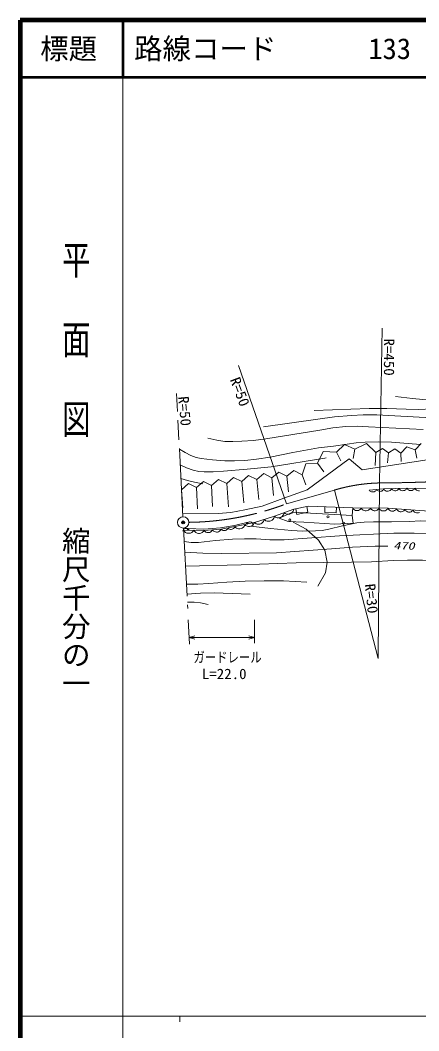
# Model space of a CAD drawing. Units: millimetres, scale not verified. Extents: x 40000 to 680000, y 20000 to 380000.
# Drawn here: x 40000 to 109990, y 202409 to 380000 of the extents above; entities that cross this region are included whole.
import ezdxf
from ezdxf.enums import TextEntityAlignment as Align

# ---------------------------------------------------------------- set-up
doc = ezdxf.new("R2010")
doc.units = ezdxf.units.MM
doc.header["$LTSCALE"] = 1000
doc.header["$PDMODE"] = 32
doc.header["$PDSIZE"] = 500
doc.linetypes.add('CHAIN', pattern=[18.5, 12, -1.5, 3.5, -1.5])
for name, color, linetype, lineweight in [('M-BGD', 7, 'Continuous', 13), ('M-BMK', 2, 'CHAIN', 13), ('M-BMK-SRVR', 3, 'Continuous', 13), ('M-STR-HTXT', 7, 'Continuous', 13), ('M-TTL', 2, 'Continuous', 140), ('M-TTL-BAND', 7, 'Continuous', 13), ('M-TTL-LINE', 7, 'Continuous', 50)]:
    doc.layers.add(name, color=color, linetype=linetype, lineweight=lineweight)
doc.layers.add('M-OTRS', color=6, linetype='Continuous')
doc.layers.add('M-TTL-TXT', color=7, linetype='Continuous')
doc.styles.add('@ＭＳ ゴシック', font='')
doc.styles.add('ＭＳ ゴシック', font='')
doc.styles.get('@ＭＳ ゴシック').set_extended_font_data('@MS Gothic')
doc.styles.get('ＭＳ ゴシック').set_extended_font_data('MS Gothic')

msp = doc.modelspace()

# ---------------------------------------------------------------- linework, layer by layer
at = {"layer": 'M-BGD'}
for p, q in [((95517, 304120), (96967, 305463)), ((96967, 305463), (98764, 304642)), ((98764, 304642), (100812, 305589)), ((100812, 305589), (102474, 304062)), ((109345, 304497), (110403, 305642)), ((92213, 302149), (93208, 304236)), ((93208, 304236), (95517, 304120)), ((95517, 304120), (96329, 302554)), ((98764, 304642), (98474, 302960)), ((102474, 304062), (102359, 301743)), ((102474, 304062), (103591, 304743)), ((103591, 304743), (104649, 303975)), ((104649, 303975), (104504, 302207)), ((104649, 303975), (105765, 304656)), ((105765, 304656), (106823, 303888)), ((106823, 303888), (107881, 305033)), ((106823, 303888), (106881, 302438)), ((107881, 305033), (109345, 304497)), ((109345, 304497), (109664, 303018)), ((89488, 300119), (90174, 302042)), ((90174, 302042), (92213, 302149)), ((90381, 297468), (97748, 302916)), ((92213, 302149), (93314, 300641)), ((97748, 302916), (100050, 300998)), ((100050, 300998), (112558, 302916)), ((81545, 299308), (82778, 300326)), ((82778, 300326), (84192, 299578)), ((84192, 299578), (85426, 300596)), ((85426, 300596), (86840, 299849)), ((86840, 299849), (88074, 300867)), ((88074, 300867), (89488, 300119)), ((68331, 297496), (69531, 298558)), ((69531, 298558), (70973, 297858)), ((70973, 297858), (72174, 298920)), ((72174, 298920), (73616, 298221)), ((73616, 298221), (74817, 299283)), ((74817, 299283), (76259, 298583)), ((76259, 298583), (77460, 299645)), ((76259, 298583), (76559, 294496)), ((77460, 299645), (78902, 298945)), ((78902, 298945), (80103, 300008)), ((78902, 298945), (79284, 295191)), ((80103, 300008), (81545, 299308)), ((81545, 299308), (81893, 295771)), ((84192, 299578), (84502, 296467)), ((86840, 299849), (87111, 297105)), ((89488, 300119), (90183, 298322)), ((68331, 297496), (68558, 294322)), ((70973, 297858), (71109, 294148)), ((73616, 298221), (73776, 294554)), ((86276, 296010), (90381, 297468)), ((101268, 297441), (103819, 297644)), ((101268, 297441), (101356, 297318)), ((101356, 297318), (101440, 297246)), ((101440, 297246), (101550, 297177)), ((101550, 297177), (101711, 297111)), ((101711, 297111), (101869, 297098)), ((101869, 297098), (102025, 297110)), ((102025, 297110), (102178, 297148)), ((102178, 297148), (102327, 297239)), ((102327, 297239), (102425, 297325)), ((102425, 297325), (102496, 297408)), ((102496, 297408), (102564, 297544)), ((102564, 297544), (102652, 297421)), ((102652, 297421), (102736, 297349)), ((102736, 297349), (102846, 297280)), ((102846, 297280), (103007, 297214)), ((103007, 297214), (103165, 297201)), ((103165, 297201), (103320, 297213)), ((103320, 297213), (103474, 297251)), ((103474, 297251), (103623, 297341)), ((103623, 297341), (103721, 297427)), ((103721, 297427), (103792, 297511)), ((103792, 297511), (103860, 297647)), ((103819, 297644), (107909, 297765)), ((103819, 297644), (103907, 297506)), ((103907, 297506), (103994, 297425)), ((103994, 297425), (104108, 297344)), ((104108, 297344), (104279, 297265)), ((104279, 297265), (104447, 297242)), ((104447, 297242), (104615, 297247)), ((104615, 297247), (104782, 297280)), ((104782, 297280), (104948, 297369)), ((104948, 297369), (105057, 297457)), ((105057, 297457), (105139, 297543)), ((105139, 297543), (105219, 297685)), ((105219, 297685), (105300, 297558)), ((105300, 297558), (105381, 297482)), ((105381, 297482), (105487, 297407)), ((105487, 297407), (105645, 297334)), ((105645, 297334), (105802, 297313)), ((105802, 297313), (105958, 297317)), ((105958, 297317), (106113, 297348)), ((106113, 297348), (106267, 297430)), ((106267, 297430), (106368, 297512)), ((106368, 297512), (106444, 297592)), ((106444, 297592), (106518, 297724)), ((106518, 297724), (106606, 297587)), ((106606, 297587), (106693, 297505)), ((106693, 297505), (106807, 297425)), ((106807, 297425), (106978, 297346)), ((106978, 297346), (107146, 297323)), ((107146, 297323), (107314, 297328)), ((107314, 297328), (107481, 297360)), ((107481, 297360), (107647, 297449)), ((107647, 297449), (107756, 297537)), ((107756, 297537), (107838, 297623)), ((107838, 297623), (107917, 297766)), ((107909, 297765), (113620, 297725)), ((107909, 297765), (107992, 297625)), ((107992, 297625), (108076, 297540)), ((108076, 297540), (108187, 297455)), ((108187, 297455), (108355, 297370)), ((108355, 297370), (108522, 297341)), ((108522, 297341), (108690, 297340)), ((108690, 297340), (108859, 297367)), ((108859, 297367), (109027, 297449)), ((109027, 297449), (109140, 297533)), ((109140, 297533), (109224, 297616)), ((109224, 297616), (109309, 297755)), ((109309, 297755), (109398, 297605)), ((109398, 297605), (109488, 297514)), ((109488, 297514), (109607, 297423)), ((109607, 297423), (109786, 297332)), ((109786, 297332), (109966, 297301)), ((109966, 297301), (110146, 297300)), ((82515, 294628), (86276, 296010)), ((68549, 293247), (74765, 293286)), ((74765, 293286), (76990, 293477)), ((76990, 293477), (79446, 293938)), ((79446, 293938), (82515, 294628)), ((84657, 292825), (88059, 294080)), ((87897, 293554), (85483, 292514)), ((86145, 292952), (86243, 293103)), ((86243, 293103), (86307, 293242)), ((86307, 293242), (86346, 293448)), ((86346, 293448), (86509, 293316)), ((86509, 293316), (86648, 293253)), ((86648, 293253), (86821, 293201)), ((86821, 293201), (87061, 293175)), ((87061, 293175), (87276, 293216)), ((87276, 293216), (87478, 293290)), ((87478, 293290), (87669, 293399)), ((87669, 293399), (87834, 293575)), ((87834, 293575), (87931, 293726)), ((87897, 293554), (88059, 294080)), ((98305, 292987), (87897, 293554)), ((98305, 292987), (87897, 293554)), ((87931, 293726), (87995, 293865)), ((87995, 293865), (88034, 294071)), ((88059, 294080), (90651, 294607)), ((88375, 294144), (88574, 293164)), ((88574, 293164), (90534, 293562)), ((90534, 293562), (90335, 294542)), ((90651, 294607), (98386, 294283)), ((93519, 294486), (93477, 293487)), ((93477, 293487), (95475, 293404)), ((95475, 293404), (95517, 294403)), ((98386, 294283), (98305, 292987)), ((98386, 294283), (104582, 294242)), ((98386, 294283), (98475, 294132)), ((98475, 294132), (98564, 294041)), ((98564, 294041), (98683, 293951)), ((98683, 293951), (98863, 293859)), ((98863, 293859), (99043, 293828)), ((99043, 293828), (99223, 293827)), ((99223, 293827), (99403, 293856)), ((99403, 293856), (99583, 293945)), ((99583, 293945), (99704, 294034)), ((99704, 294034), (99795, 294123)), ((99795, 294123), (99886, 294273)), ((99886, 294273), (99981, 294112)), ((99981, 294112), (100076, 294016)), ((100076, 294016), (100203, 293919)), ((100203, 293919), (100395, 293821)), ((100395, 293821), (100586, 293788)), ((100586, 293788), (100778, 293787)), ((100778, 293787), (100971, 293818)), ((100971, 293818), (101163, 293912)), ((101163, 293912), (101292, 294008)), ((101292, 294008), (101389, 294103)), ((101389, 294103), (101486, 294262)), ((101486, 294262), (101575, 294112)), ((101575, 294112), (101664, 294021)), ((101664, 294021), (101783, 293930)), ((101783, 293930), (101963, 293839)), ((101963, 293839), (102143, 293808)), ((102143, 293808), (102323, 293807)), ((102323, 293807), (102503, 293836)), ((102503, 293836), (102683, 293925)), ((102683, 293925), (102804, 294014)), ((102804, 294014), (102895, 294103)), ((102895, 294103), (102986, 294253)), ((102986, 294253), (103080, 294092)), ((103080, 294092), (103176, 293995)), ((103176, 293995), (103303, 293898)), ((103303, 293898), (103495, 293801)), ((103495, 293801), (103686, 293768)), ((103686, 293768), (103878, 293767)), ((103878, 293767), (104071, 293797)), ((104071, 293797), (104263, 293892)), ((104263, 293892), (104392, 293987)), ((104392, 293987), (104488, 294083)), ((104488, 294083), (104585, 294242)), ((104582, 294242), (113410, 293594)), ((104582, 294242), (104660, 294086)), ((104660, 294086), (104744, 293990)), ((104744, 293990), (104857, 293891)), ((104857, 293891), (105030, 293788)), ((105030, 293788), (105207, 293745)), ((105207, 293745), (105387, 293732)), ((105387, 293732), (105568, 293749)), ((105568, 293749), (105754, 293825)), ((105754, 293825), (105881, 293906)), ((105881, 293906), (105977, 293989)), ((105977, 293989), (106078, 294132)), ((106078, 294132), (106156, 293976)), ((106156, 293976), (106240, 293880)), ((106240, 293880), (106353, 293781)), ((106353, 293781), (106526, 293678)), ((106526, 293678), (106703, 293635)), ((106703, 293635), (106882, 293622)), ((106882, 293622), (107064, 293639)), ((107064, 293639), (107250, 293715)), ((107250, 293715), (107377, 293796)), ((107377, 293796), (107473, 293880)), ((107473, 293880), (107574, 294023)), ((107574, 294023), (107647, 293877)), ((107647, 293877), (107725, 293787)), ((107725, 293787), (107830, 293695)), ((107830, 293695), (107992, 293599)), ((107992, 293599), (108157, 293559)), ((108157, 293559), (108325, 293546)), ((108325, 293546), (108494, 293562)), ((108494, 293562), (108668, 293633)), ((108668, 293633), (108786, 293709)), ((108786, 293709), (108876, 293787)), ((108876, 293787), (108970, 293920)), ((108970, 293920), (109049, 293764)), ((109049, 293764), (109132, 293668)), ((109132, 293668), (109245, 293569)), ((109245, 293569), (109418, 293466)), ((109418, 293466), (109595, 293423)), ((109595, 293423), (109775, 293410)), ((109775, 293410), (109956, 293427)), ((109956, 293427), (110143, 293503)), ((77620, 291231), (79820, 291743)), ((77692, 291002), (81134, 291731)), ((79384, 291177), (79452, 291375)), ((79452, 291375), (79587, 291230)), ((79820, 291743), (80112, 291811)), ((80112, 291811), (80268, 291847)), ((80268, 291847), (80370, 291850)), ((80370, 291850), (80501, 291819)), ((80501, 291819), (80592, 291779)), ((80592, 291779), (80669, 291714)), ((80669, 291714), (80754, 291611)), ((80682, 291149), (80860, 291291)), ((80754, 291611), (80796, 291518)), ((80796, 291518), (80810, 291460)), ((80860, 291291), (80972, 291419)), ((80972, 291419), (81051, 291540)), ((81051, 291540), (81116, 291727)), ((81134, 291731), (84657, 292825)), ((81134, 291731), (81290, 291591)), ((81290, 291591), (81425, 291520)), ((81425, 291520), (81595, 291460)), ((81595, 291460), (81833, 291421)), ((81833, 291421), (82050, 291450)), ((82050, 291450), (82257, 291514)), ((82257, 291514), (82452, 291613)), ((82452, 291613), (82626, 291780)), ((82626, 291780), (82732, 291926)), ((82732, 291926), (82803, 292061)), ((82803, 292061), (82853, 292265)), ((82853, 292265), (83018, 292117)), ((83018, 292117), (83161, 292042)), ((83161, 292042), (83340, 291978)), ((83340, 291978), (83591, 291937)), ((83591, 291937), (83820, 291968)), ((83820, 291968), (84038, 292036)), ((84038, 292036), (84245, 292140)), ((84245, 292140), (84429, 292316)), ((84429, 292316), (84540, 292470)), ((84540, 292470), (84615, 292613)), ((84615, 292613), (84668, 292828)), ((84657, 292825), (84821, 292693)), ((84821, 292693), (84959, 292629)), ((84959, 292629), (85132, 292578)), ((85132, 292578), (85372, 292551)), ((85372, 292551), (85587, 292592)), ((85483, 292514), (87045, 291917)), ((85587, 292592), (85790, 292667)), ((85790, 292667), (85980, 292776)), ((85980, 292776), (86145, 292952)), ((87045, 291917), (89803, 291779)), ((87919, 291779), (90217, 290538)), ((89803, 291779), (95273, 291411)), ((95273, 291411), (98445, 291595)), ((98445, 291595), (98305, 292987)), ((68568, 290202), (68571, 290282)), ((68571, 290282), (68616, 290401)), ((68616, 290401), (68679, 290498)), ((68679, 290498), (68783, 290595)), ((68697, 290390), (72265, 290354)), ((68697, 290390), (68803, 290209)), ((68783, 290595), (68885, 290651)), ((68803, 290209), (68910, 290100)), ((68885, 290651), (69027, 290686)), ((68910, 290100), (69053, 289991)), ((69027, 290686), (69187, 290680)), ((69053, 289991), (69267, 289881)), ((69187, 290680), (69486, 290669)), ((69267, 289881), (69483, 289842)), ((69483, 289842), (69699, 289840)), ((69486, 290669), (72249, 290566)), ((69699, 289840), (69915, 289874)), ((69915, 289874), (70132, 289980)), ((70132, 289980), (70278, 290086)), ((70278, 290086), (70387, 290193)), ((70387, 290193), (70496, 290372)), ((70496, 290372), (70603, 290191)), ((70603, 290191), (70710, 290082)), ((70710, 290082), (70852, 289973)), ((70852, 289973), (71067, 289862)), ((71067, 289862), (71283, 289824)), ((71283, 289824), (71499, 289822)), ((71499, 289822), (71715, 289856)), ((71715, 289856), (71932, 289962)), ((71932, 289962), (72077, 290068)), ((72077, 290068), (72187, 290175)), ((72187, 290175), (72296, 290354)), ((72249, 290566), (75165, 290822)), ((72265, 290354), (75302, 290557)), ((72265, 290354), (72365, 290211)), ((72365, 290211), (72460, 290127)), ((72460, 290127), (72586, 290045)), ((72586, 290045), (72772, 289967)), ((72772, 289967), (72953, 289949)), ((72953, 289949), (73133, 289961)), ((73133, 289961), (73311, 290003)), ((73311, 290003), (73484, 290105)), ((73484, 290105), (73598, 290203)), ((73598, 290203), (73682, 290299)), ((73682, 290299), (73762, 290454)), ((73762, 290454), (73861, 290310)), ((73861, 290310), (73957, 290227)), ((73957, 290227), (74083, 290145)), ((74083, 290145), (74268, 290067)), ((74268, 290067), (74450, 290049)), ((74450, 290049), (74630, 290061)), ((74630, 290061), (74807, 290103)), ((74807, 290103), (74981, 290205)), ((74981, 290205), (75095, 290303)), ((75095, 290303), (75178, 290398)), ((75165, 290822), (77620, 291231)), ((75178, 290398), (75258, 290554)), ((75302, 290557), (77692, 291002)), ((75302, 290557), (75395, 290452)), ((75395, 290452), (75479, 290395)), ((75479, 290395), (75587, 290341)), ((75587, 290341), (75741, 290297)), ((75741, 290297), (75887, 290300)), ((75887, 290300), (76029, 290326)), ((76029, 290326), (76166, 290376)), ((76166, 290376), (76294, 290473)), ((76294, 290473), (76376, 290562)), ((76376, 290562), (76433, 290646)), ((76433, 290646), (76482, 290777)), ((76482, 290777), (76575, 290672)), ((76575, 290672), (76659, 290614)), ((76659, 290614), (76766, 290561)), ((76766, 290561), (76921, 290517)), ((76921, 290517), (77067, 290520)), ((77067, 290520), (77208, 290546)), ((77208, 290546), (77346, 290596)), ((77346, 290596), (77474, 290693)), ((77474, 290693), (77555, 290782)), ((77555, 290782), (77613, 290866)), ((77613, 290866), (77662, 290997)), ((77692, 291002), (77834, 290849)), ((77834, 290849), (77963, 290765)), ((77963, 290765), (78126, 290690)), ((78126, 290690), (78359, 290629)), ((78359, 290629), (78578, 290638)), ((78578, 290638), (78790, 290683)), ((78790, 290683), (78993, 290763)), ((78993, 290763), (79182, 290913)), ((79182, 290913), (79301, 291049)), ((79301, 291049), (79384, 291177)), ((79587, 291230), (79708, 291151)), ((79708, 291151), (79863, 291080)), ((79863, 291080), (80083, 291022)), ((80083, 291022), (80290, 291031)), ((80290, 291031), (80489, 291074)), ((80489, 291074), (80682, 291149)), ((90217, 290538), (92378, 288653)), ((92378, 288653), (93481, 286860)), ((93481, 286860), (93894, 284746)), ((93894, 284746), (93619, 282907)), ((93619, 282907), (92240, 280517))]:
    msp.add_line(p, q, dxfattribs=at)
for points in [[(105881, 313867), (108861, 313514), (111946, 313251)], [(91647, 311434), (101300, 311776), (104392, 311765), (107789, 311646), (109989, 311608), (112277, 311678)], [(82711, 308521), (92290, 309908), (95202, 310286), (98190, 310564), (100246, 310649), (102647, 310637), (112173, 310104), (113971, 309958), (115751, 309705), (119266, 308794), (123043, 307933), (125038, 307623), (127227, 307394), (127355, 307383)], [(72933, 306552), (74498, 306194), (75943, 305984), (77340, 305947), (78944, 306021), (80970, 306156), (83131, 306408), (92589, 307983), (94926, 308354), (97182, 308601), (99180, 308637), (101182, 308571), (110737, 308072)], [(67964, 304643), (68983, 304008), (69967, 303509), (70911, 303171), (71804, 302957), (73747, 302720), (75941, 302561), (77624, 302550), (79422, 302646), (81502, 302857), (83875, 303214), (87901, 304041), (92401, 304856), (94988, 305120), (97432, 305478), (99012, 305723), (100575, 305860), (102977, 305906), (105228, 305849), (110300, 305453)], [(68106, 301868), (69195, 301361), (70369, 300936), (71347, 300720), (72275, 300629), (73877, 300647), (75674, 300779), (79854, 301086), (84064, 301502), (93503, 303050), (93750, 303093)], [(68229, 299477), (69370, 299105), (70612, 298822), (72060, 298503)], [(80518, 291089), (83980, 290651), (87659, 290299), (89658, 290219), (91854, 290239), (93021, 290354), (94199, 290571), (96571, 291144), (99122, 291648), (100420, 291784), (102018, 291835), (105208, 291829), (108436, 291925), (110236, 292003), (112159, 291970), (121751, 290894), (125013, 290308)], [(68802, 288380), (69996, 288236), (71324, 288201), (74309, 288561), (77303, 288819), (79360, 288878), (81438, 288837), (83836, 288699), (86327, 288670), (96045, 289373), (105582, 289882), (109190, 289883), (112988, 289780), (116610, 289605), (120480, 289312), (122466, 289073), (124261, 288750), (133688, 286586), (139677, 285114)], [(68900, 286496), (72096, 286326), (75365, 286256), (85027, 286404), (94663, 287096), (98324, 287377), (102319, 287576), (104545, 287600)], [(69028, 284052), (78802, 284291), (88477, 284669), (98148, 284744), (101697, 284831), (105492, 285028), (108022, 285117), (110621, 285101), (115179, 284955), (119957, 284693), (122739, 284372), (125409, 283961), (128323, 283275)], [(69194, 280889), (71194, 280882), (73121, 280984), (76290, 281252), (79486, 281421), (82822, 281505), (86222, 281488), (90309, 281252)], [(69286, 279135), (71680, 279303), (74060, 279364), (80380, 279138)], [(69358, 277759), (70560, 277749), (71642, 277631), (72980, 277345)]]:
    msp.add_lwpolyline(points, dxfattribs=at)
for centre, radius in [((79854, 291597), 150), ((79854, 291597), 90), ((79854, 291597), 30), ((87342, 292160), 200), ((94026, 292728), 200), ((96814, 291619), 200), ((69481, 290519), 150), ((69481, 290519), 90), ((69481, 290519), 30)]:
    msp.add_circle(centre, radius, dxfattribs=at)
at = {"layer": 'M-BMK'}
for p, q in [((68574, 292755), (67464, 314378)), ((95168, 297425), (86749, 295020)), ((68677, 290758), (69418, 276604))]:
    msp.add_line(p, q, dxfattribs=at)
for centre, radius, start, end in [((101974, 548681), 250000, 270.25136, 278.59769), ((103793, 268692), 30000, 91.38013, 106.70804), ((68978, 341755), 50000, 270.74193, 290.81988)]:
    msp.add_arc(centre, radius, start, end, dxfattribs=at)
at = {"layer": 'M-BMK-SRVR'}
for radius in [1000, 40]:
    msp.add_circle((68625, 291756), radius, dxfattribs=at)
at = {"layer": 'M-OTRS'}
msp.add_point((68625, 291756), dxfattribs=at)
at = {"layer": 'M-STR-HTXT'}
for p, q in [((103535, 325872), (103071, 298683)), ((86749, 295020), (78360, 319323)), ((103071, 298683), (102858, 267841)), ((102858, 267841), (95168, 297425)), ((69521, 274645), (69746, 270333)), ((81150, 270536), (81150, 274605)), ((69683, 271536), (70683, 271816)), ((80150, 271816), (81150, 271536)), ((70683, 271256), (69683, 271536)), ((69683, 271536), (81150, 271536)), ((81150, 271536), (80150, 271256))]:
    msp.add_line(p, q, dxfattribs=at)
at = {"layer": 'M-TTL'}
for p, q in [((40000, 380000), (40000, 20000)), ((680000, 380000), (40000, 380000))]:
    msp.add_line(p, q, dxfattribs=at)
at = {"layer": 'M-TTL-BAND'}
for p, q in [((58000, 370000), (58000, 20000)), ((40000, 205000), (579000, 205000)), ((68000, 205000), (68000, 204000))]:
    msp.add_line(p, q, dxfattribs=at)
at = {"layer": 'M-TTL-LINE'}
for p, q in [((58000, 380000), (58000, 370000)), ((40000, 370000), (680000, 370000))]:
    msp.add_line(p, q, dxfattribs=at)

# ---------------------------------------------------------------- texts
at = {"layer": 'M-BGD', "style": 'ＭＳ ゴシック', "oblique": 15, "width": 1.4}
msp.add_text('470', height=1320, rotation=358.6, dxfattribs=at).set_placement((105491, 286637), align=Align.BOTTOM_LEFT)
at = {"layer": 'M-STR-HTXT', "style": 'ＭＳ ゴシック', "width": 1.05}
for s, rotation, p in [('R=450', 270, (103326, 324073)), ('R=50', 290.5, (76294, 316648)), ('R=50', 275.1, (67200, 313791)), ('R=30', 275.9, (99961, 280827))]:
    msp.add_text(s, height=1833, rotation=rotation, dxfattribs=at).set_placement(p, align=Align.BOTTOM_LEFT)
at = {"layer": 'M-STR-HTXT', "style": 'ＭＳ ゴシック'}
for s, width, p in [('ガードレール', 0.8, (70407, 266580)), ('L=22.0', 1.05, (71891, 263664))]:
    msp.add_text(s, height=1833, dxfattribs=dict(at, width=width)).set_placement(p, align=Align.BOTTOM_LEFT)
at = {"layer": 'M-TTL-BAND', "style": '@ＭＳ ゴシック', "width": 1.4}
msp.add_text('平  面  図', height=3666, rotation=270, dxfattribs=at).set_placement((49777, 306475), align=Align.MIDDLE_RIGHT)
at = {"layer": 'M-TTL-BAND', "style": '@ＭＳ ゴシック'}
msp.add_text('縮尺千分の一', height=3666, rotation=270, dxfattribs=at).set_placement((49777, 261030), align=Align.MIDDLE_RIGHT)
at = {"layer": 'M-TTL-TXT', "style": 'ＭＳ ゴシック'}
msp.add_text('標題', height=3666, dxfattribs=at).set_placement((48500, 375000), align=Align.MIDDLE_CENTER)
for s, p in [('路線コード', (60000, 375000)), ('133', (101142, 375000))]:
    msp.add_text(s, height=3666, dxfattribs=at).set_placement(p, align=Align.MIDDLE_LEFT)

doc.saveas('drawing.dxf')
